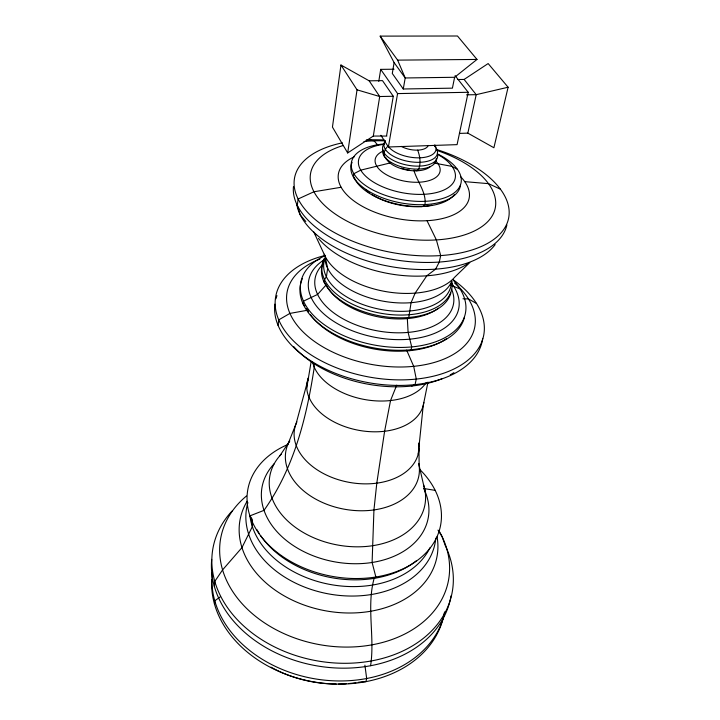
<?xml version="1.0" encoding="UTF-8"?>
<svg xmlns="http://www.w3.org/2000/svg" width="720" height="720" viewBox="0 0 720 720"><rect width="100%" height="100%" fill="white"/><g stroke="black" fill="none" stroke-linecap="round" stroke-linejoin="round"><path stroke-width="1.08" d="M214.335 586.377L214.794 581.391L222.588 569.889L241.947 547.641L252.333 526.626L252.279 519.138M214.47 604.026L214.776 600.804L220.032 597.015M418.221 454.068L423.216 405.639L427.977 382.104M278.073 325.431L278.739 319.869A105.813 62.181 10.5 0 1 325.521 255.357M373.311 136.053L379.71 96.525L369.171 80.829L340.956 65.016L332.451 127.098L347.679 152.955L373.311 136.053L386.856 136.062M324.486 258.102A65.97 37.107 10.5 0 0 324.585 279.54L324.162 282.294L326.214 284.859L317.583 294.435L303.471 301.158L303.093 303.993L304.911 305.946M347.679 152.955L357.039 89.829L340.956 65.016M390.735 162.81L360.819 170.127L353.898 173.7L353.394 176.985L355.419 180.153M378.774 81.405L380.7 69.363L394.029 69.219M394.11 62.586L392.292 73.485L403.272 88.992L452.412 88.155L454.617 77.283L477 59.445L457.479 36L380.169 36.117L394.11 62.586L405.198 77.967L403.272 88.992M306.837 387.261L311.193 361.368M251.685 518.328L249.894 515.88L263.997 510.354C293.985 468.144 306.639 417.591 314.289 367.083L313.524 362.718M386.586 135.639L393.264 96.264L382.5 80.631L369.171 80.829M455.076 75.609L468.198 92.286L457.074 144.639L388.395 146.988L397.575 93.591L380.7 69.363M464.112 79.443L488.151 63.558L508.104 87.228L493.902 147.753L467.847 133.137L476.208 94.671L464.112 79.443L457.758 79.533M370.593 665.721C375.012 636.957 366.309 606.789 374.139 578.331L375.867 576.999A98.109 70.191 10.5 0 0 420.201 469.89M308.583 377.505L296.082 423.729L287.586 445.068M386.469 159.237L384.156 156.015L384.021 152.694L385.371 149.31L387.99 145.863M396.72 385.173L390.546 400.527L384.615 431.244L376.803 483.138L373.941 509.904L372.105 562.455L375.867 576.999A98.1 70.182 10.5 0 1 249.939 515.88A98.091 70.164 10.5 0 1 286.992 444.87M324.567 279.54L326.43 276.678L327.645 268.326L325.107 256.302A69.912 38.25 10.5 0 1 324.171 254.196M279.873 455.733L289.8 440.955M469.827 262.53L454.644 277.236A69.921 38.259 10.5 0 1 415.179 293.121A69.921 38.259 10.5 0 1 325.134 256.293L313.731 231.858M310.455 314.811A80.64 46.755 10.5 0 0 409.527 350.694L411.111 349.731A83.664 48.366 10.5 0 0 464.472 317.196M293.625 346.482A99.09 58.941 10.5 0 0 411.759 386.028L415.071 384.588L416.277 379.044L413.685 366.309L406.656 350.163M508.104 87.228L476.208 94.671L466.533 94.851M308.043 310.14L289.89 313.416L278.739 319.869A105.822 62.199 10.5 0 0 416.295 379.08A105.831 62.199 10.5 0 0 476.532 303.525A105.822 62.19 10.5 0 0 453.384 279.873M302.49 278.397A83.655 48.348 10.5 0 0 303.129 303.993A83.664 48.357 10.5 0 0 411.12 349.749L411.705 346.896L408.105 332.397L407.331 318.6L408.771 317.448L411.075 302.661L415.161 293.103L426.816 275.787L435.636 269.118L439.281 262.035L440.685 255.546L436.374 239.904L427.014 220.698A66.537 33.399 10.5 0 1 341.154 187.272L313.929 191.763L298.098 198.999L297.306 205.47L300.222 214.884L305.802 221.517M371.619 194.373A47.34 23.652 10.5 0 0 420.831 206.649L423.396 206.388A52.893 26.316 10.5 0 0 454.419 194.472M459.423 133.398L467.847 133.137M397.575 93.591L468.198 92.286M393.264 96.264L379.71 96.525L357.039 89.829M454.617 77.283L405.198 77.967L397.638 60.129L380.169 36.117M397.638 60.129L477 59.445M462.96 298.782L468.504 298.935L476.568 303.525M460.755 176.85A66.528 33.399 10.5 0 1 464.742 181.647L488.529 183.654L500.454 189.216A108.963 55.485 10.5 0 1 440.703 255.573A108.954 55.476 10.5 0 1 298.143 198.99A108.936 55.467 10.5 0 1 342.405 142.839M423.765 488.529L435.249 490.374M366.336 139.923A108.936 55.467 10.5 0 1 368.595 139.842L374.085 140.841A93.996 47.43 10.5 0 1 385.164 140.859M433.908 163.008L452.106 166.41L457.461 169.38M460.116 288.963L451.08 285.345M377.757 145.026L374.085 140.841A93.987 47.421 10.5 0 0 363.942 141.507M380.88 135.279L388.395 146.988M438.003 530.091L442.062 536.58L445.329 545.733A121.617 91.998 10.5 0 1 319.365 661.239A121.617 91.998 10.5 0 1 231.966 511.11M434.763 145.107L435.753 147.546A27.153 12.969 10.5 0 0 434.646 146.169M417.672 150.138C419.967 156.123 421.056 162.9 418.743 169.056L417.042 170.784L413.865 170.217C417.114 181.593 426.546 192.393 424.989 204.579L423.396 206.388A52.893 26.316 10.5 0 1 353.979 177.084M425.259 492.174L419.148 465.624L418.878 442.989A63.144 42.426 10.5 0 1 419.121 446.346M364.905 665.145L366.66 678.501L365.931 681.642L361.287 681.813A108.207 83.997 10.5 0 1 358.128 682.371M356.004 682.704A108.207 83.997 10.5 0 1 348.399 683.586M346.194 683.757A108.207 83.997 10.5 0 1 338.436 684.063M336.213 684.063A108.207 83.997 10.5 0 1 270.945 667.143M444.348 612.738A117.657 90.756 10.5 0 1 318.213 682.596A117.657 90.756 10.5 0 1 211.743 579.582M444.843 611.73A117.954 90.738 10.5 0 1 314.658 678.789A117.954 90.738 10.5 0 1 212.418 572.04M451.026 595.836A121.14 92.034 10.5 0 1 319.941 666.369A121.14 92.034 10.5 0 1 211.689 559.359M439.002 530.811A115.821 86.796 10.5 0 1 397.611 637.335A115.821 86.796 10.5 0 1 248.688 610.407A115.821 86.796 10.5 0 1 246.483 495.99M437.076 536.751A100.242 73.782 10.5 0 1 370.557 611.28A100.233 73.773 10.5 0 1 241.983 547.632A100.224 73.746 10.5 0 1 247.14 501.21M435.798 538.137A95.913 69.777 10.5 0 1 371.592 594.477A95.904 69.768 10.5 0 1 248.661 534.168A95.895 69.75 10.5 0 1 247.896 502.596M429.939 547.803A93.528 67.599 10.5 0 1 372.186 585.108A93.519 67.59 10.5 0 1 252.369 526.626A93.51 67.572 10.5 0 1 249.939 515.862M416.133 560.907A95.013 68.202 10.5 0 1 374.148 578.358A95.013 68.193 10.5 0 1 260.442 535.347M259.218 533.493A95.013 68.193 10.5 0 1 256.977 529.713M423.738 488.529A84.555 60.264 10.5 0 1 372.114 562.482A84.546 60.255 10.5 0 1 264.033 510.345A84.537 60.237 10.5 0 1 274.365 463.536M423.639 484.875A78.912 55.602 10.5 0 1 372.564 545.715A78.903 55.602 10.5 0 1 271.818 497.565A78.894 55.593 10.5 0 1 281.25 454.23M418.815 463.59A67.68 46.494 10.5 0 1 373.95 509.931A67.671 46.494 10.5 0 1 287.757 469.53A67.671 46.485 10.5 0 1 288.837 442.287M419.076 448.578A63.144 42.426 10.5 0 1 376.812 483.156A63.135 42.417 10.5 0 1 296.433 446.067A63.135 42.417 10.5 0 1 296.892 421.875M423.837 402.39A59.22 37.917 10.5 0 1 384.624 431.262A59.22 37.917 10.5 0 1 309.15 397.503M309.069 397.602A59.22 37.917 10.5 0 1 308.493 377.604M426.087 382.725A59.733 37.044 10.5 0 1 368.424 400.131A59.733 37.044 10.5 0 1 314.19 367.101M314.307 367.083A59.724 37.035 10.5 0 1 312.606 362.043M453.897 372.663A99.099 58.95 10.5 0 1 450.252 374.814M442.161 378.666A99.099 58.95 10.5 0 1 411.759 386.028M482.679 338.382A105.453 62.361 10.5 0 1 415.08 384.615A105.444 62.352 10.5 0 1 274.869 304.137M275.949 298.764A105.444 62.352 10.5 0 1 276.966 295.641M319.932 259.074A95.544 55.782 10.5 0 0 299.421 328.032A95.544 55.782 10.5 0 0 413.703 366.336A95.553 55.782 10.5 0 0 468.468 298.944A95.535 55.773 10.5 0 0 454.608 283.077M446.337 338.769A80.649 46.755 10.5 0 1 409.527 350.694M308.556 312.084A80.64 46.755 10.5 0 1 306.432 308.421M453.15 280.089A83.817 48.294 10.5 0 1 411.723 346.923A83.817 48.294 10.5 0 1 313.182 315.099A83.817 48.294 10.5 0 1 325.116 255.636M451.665 283.365A76.392 43.866 10.5 0 1 409.662 339.183A76.392 43.857 10.5 0 1 322.776 312.948A76.392 43.857 10.5 0 1 324.162 259.794M451.62 289.251A70.398 40.275 10.5 0 1 408.114 332.415A70.398 40.275 10.5 0 1 317.61 294.435A70.389 40.266 10.5 0 1 323.217 264.096M438.417 308.16A63.216 35.784 10.5 0 1 407.34 318.618A63.216 35.784 10.5 0 1 326.682 285.741M450.837 292.995A65.862 37.17 10.5 0 1 408.78 317.466A65.862 37.17 10.5 0 1 324.189 282.294A65.853 37.161 10.5 0 1 323.226 262.593M451.161 283.248A65.862 37.17 10.5 0 1 451.467 285.435M451.953 281.655A65.979 37.116 10.5 0 1 399.069 315.054A65.979 37.116 10.5 0 1 324.45 279.558M451.044 285.192A64.575 36.207 10.5 0 1 378.963 309.087A64.575 36.207 10.5 0 1 324.621 259.542M451.8 281.079A64.917 36.045 10.5 0 1 411.084 302.679A64.917 36.045 10.5 0 1 327.672 268.326A64.917 36.036 10.5 0 1 324.945 258.471M467.478 263.889A87.885 46.539 10.5 0 1 426.825 275.805A87.885 46.53 10.5 0 1 318.492 238.437M315.891 234.99A87.885 46.53 10.5 0 1 314.757 233.262M495.162 244.611A103.743 53.901 10.5 0 1 435.654 269.145A103.734 53.901 10.5 0 1 300.267 214.875A103.725 53.883 10.5 0 1 296.73 204.156M506.88 224.937A108.54 55.728 10.5 0 1 439.29 262.062A108.531 55.719 10.5 0 1 297.351 205.47A108.513 55.71 10.5 0 1 293.463 186.669M368.595 139.842A108.945 55.476 10.5 0 1 384.174 140.004M436.365 149.418A108.945 55.476 10.5 0 1 500.418 189.225M437.058 150.471A93.996 47.43 10.5 0 1 488.493 183.663A94.005 47.439 10.5 0 1 436.392 239.922A94.005 47.439 10.5 0 1 313.965 191.763A93.987 47.421 10.5 0 1 343.368 145.458M464.742 181.647A66.537 33.408 10.5 0 1 427.023 220.716M341.154 187.272A66.528 33.399 10.5 0 1 354.231 156.825M369.702 193.068A47.34 23.652 10.5 0 1 365.481 189.666M431.874 205.155A47.349 23.652 10.5 0 1 420.831 206.649M352.098 162.342A55.647 27.567 10.5 0 0 369.756 191.862A55.647 27.567 10.5 0 0 424.998 204.588A55.656 27.576 10.5 0 0 460.476 185.292M437.328 153.846A55.764 27.504 10.5 0 1 460.917 183.456A55.764 27.504 10.5 0 1 425.655 201.294A55.755 27.504 10.5 0 1 353.925 173.691M353.844 173.763A55.764 27.504 10.5 0 1 384.129 143.937M384.309 144.252A49.158 24.138 10.5 0 0 363.15 173.511A49.158 24.138 10.5 0 0 426.285 194.157A49.158 24.138 10.5 0 0 452.088 166.41A49.158 24.138 10.5 0 0 437.616 154.359M383.148 151.11A32.985 16.119 10.5 0 0 376.785 166.203A32.994 16.119 10.5 0 0 418.905 182.232A32.994 16.119 10.5 0 0 438.03 163.764A32.994 16.119 10.5 0 0 435.582 160.884M409.662 170.091A16.524 8.037 10.5 0 1 406.431 169.605M405.369 169.38A16.524 8.037 10.5 0 1 401.274 168.147M428.256 145.44A16.722 7.911 10.5 0 1 417.618 150.138A16.722 7.911 10.5 0 1 401.247 146.367M385.677 157.653A24.012 11.628 10.5 0 0 417.051 170.793A24.012 11.628 10.5 0 0 430.452 166.482M435.897 161.163A27.126 13.077 10.5 0 1 405.603 167.886A27.126 13.077 10.5 0 1 382.905 149.859M436.221 158.607A27.126 13.077 10.5 0 1 436.122 160.335M434.943 145.098A25.038 11.898 10.5 0 1 418.959 157.833A25.038 11.898 10.5 0 1 387.945 145.863M436.311 148.437A27.153 12.969 10.5 0 1 410.346 161.748A27.153 12.969 10.5 0 1 385.29 140.868M384.03 152.694A27.927 13.401 10.5 0 1 384.615 143.199M437.499 154.503A27.927 13.401 10.5 0 1 415.971 166.113A27.927 13.401 10.5 0 1 383.976 152.694"/></g></svg>
